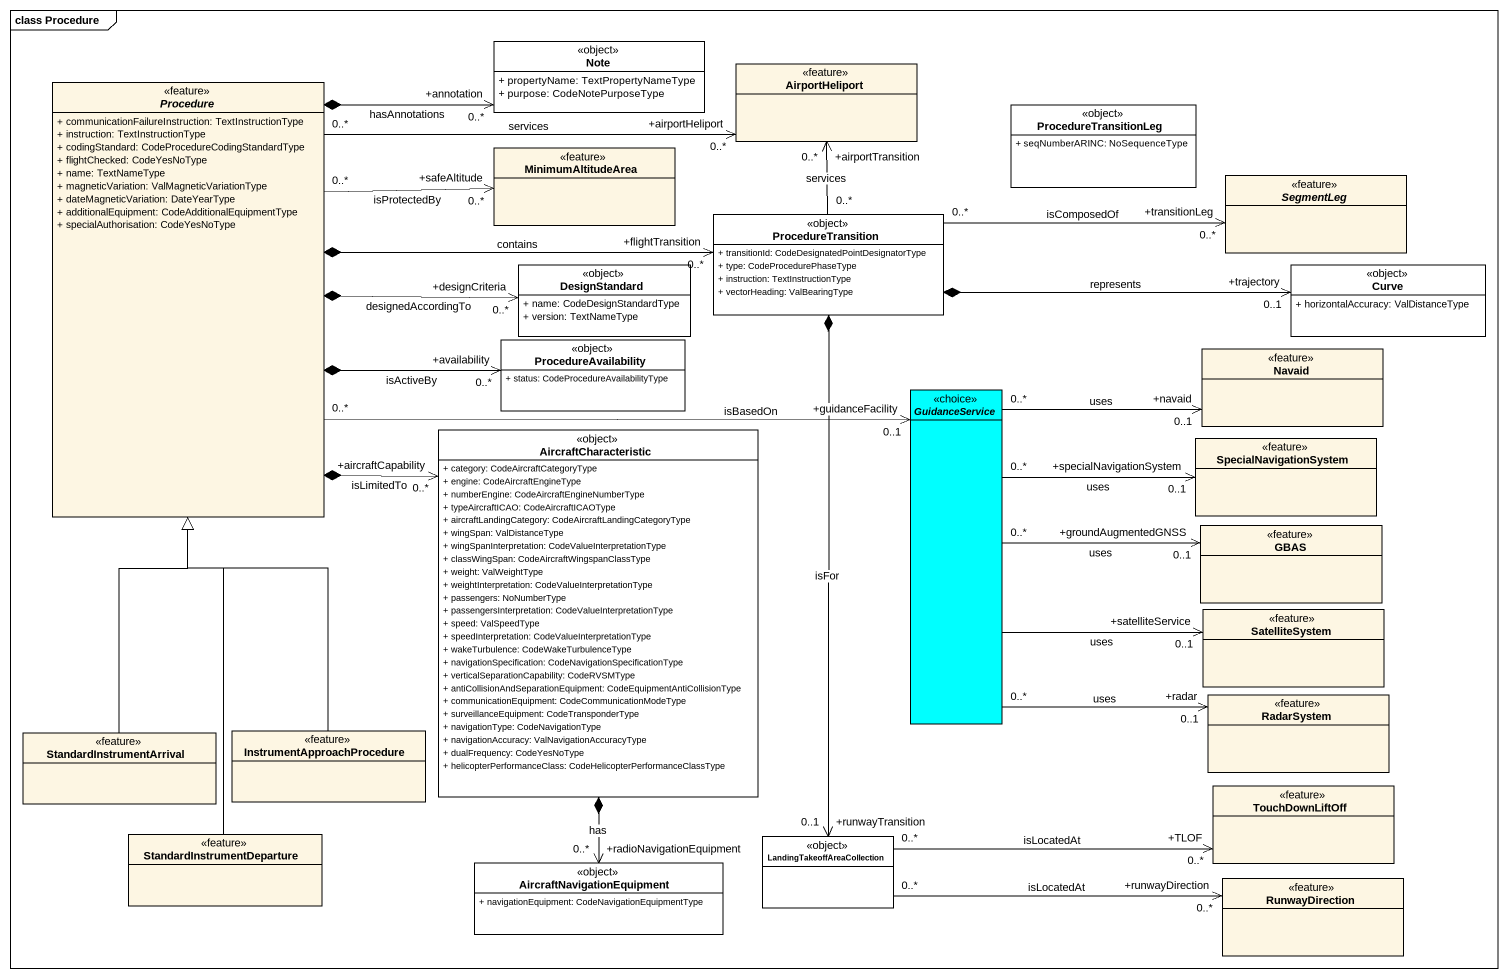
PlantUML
@startuml
mainframe class Procedure
hide circle
hide empty members
skinparam classAttributeIconSize 0
class "Note" as Note_ <<object>> #FFFFFF {
  + propertyName: TextPropertyNameType
  + purpose: CodeNotePurposeType
}
class AirportHeliport <<feature>>
abstract class Procedure <<feature>> {
  + communicationFailureInstruction: TextInstructionType
  + instruction: TextInstructionType
  + codingStandard: CodeProcedureCodingStandardType
  + flightChecked: CodeYesNoType
  + name: TextNameType
  + magneticVariation: ValMagneticVariationType
  + dateMagneticVariation: DateYearType
  + additionalEquipment: CodeAdditionalEquipmentType
  + specialAuthorisation: CodeYesNoType
}
class ProcedureTransitionLeg <<object>> #FFFFFF {
  + seqNumberARINC: NoSequenceType
}
class MinimumAltitudeArea <<feature>>
abstract class SegmentLeg <<feature>>
class ProcedureTransition <<object>> #FFFFFF {
  + transitionId: CodeDesignatedPointDesignatorType
  + type: CodeProcedurePhaseType
  + instruction: TextInstructionType
  + vectorHeading: ValBearingType
}
class DesignStandard <<object>> #FFFFFF {
  + name: CodeDesignStandardType
  + version: TextNameType
}
class Curve <<object>> #FFFFFF {
  + horizontalAccuracy: ValDistanceType
}
class ProcedureAvailability <<object>> #FFFFFF {
  + status: CodeProcedureAvailabilityType
}
class Navaid <<feature>>
class AircraftCharacteristic <<object>> #FFFFFF {
  + category: CodeAircraftCategoryType
  + engine: CodeAircraftEngineType
  + numberEngine: CodeAircraftEngineNumberType
  + typeAircraftICAO: CodeAircraftICAOType
  + aircraftLandingCategory: CodeAircraftLandingCategoryType
  + wingSpan: ValDistanceType
  + wingSpanInterpretation: CodeValueInterpretationType
  + classWingSpan: CodeAircraftWingspanClassType
  + weight: ValWeightType
  + weightInterpretation: CodeValueInterpretationType
  + passengers: NoNumberType
  + passengersInterpretation: CodeValueInterpretationType
  + speed: ValSpeedType
  + speedInterpretation: CodeValueInterpretationType
  + wakeTurbulence: CodeWakeTurbulenceType
  + navigationSpecification: CodeNavigationSpecificationType
  + verticalSeparationCapability: CodeRVSMType
  + antiCollisionAndSeparationEquipment: CodeEquipmentAntiCollisionType
  + communicationEquipment: CodeCommunicationModeType
  + surveillanceEquipment: CodeTransponderType
  + navigationType: CodeNavigationType
  + navigationAccuracy: ValNavigationAccuracyType
  + dualFrequency: CodeYesNoType
  + helicopterPerformanceClass: CodeHelicopterPerformanceClassType
}
abstract class GuidanceService <<choice>> #00FFFF
class SpecialNavigationSystem <<feature>>
class GBAS <<feature>>
class SatelliteSystem <<feature>>
class RadarSystem <<feature>>
class StandardInstrumentArrival <<feature>>
class InstrumentApproachProcedure <<feature>>
class TouchDownLiftOff <<feature>>
class StandardInstrumentDeparture <<feature>>
class LandingTakeoffAreaCollection <<object>> #FFFFFF
class AircraftNavigationEquipment <<object>> #FFFFFF {
  + navigationEquipment: CodeNavigationEquipmentType
}
class RunwayDirection <<feature>>
Procedure *-right-> "+annotation\n0..*" Note_ : hasAnnotations
Procedure "0..*" -right-> "+airportHeliport\n0..*" AirportHeliport : services
Procedure "0..*" -right-> "+safeAltitude\n0..*" MinimumAltitudeArea : isProtectedBy
Procedure *-right-> "+flightTransition\n0..*" ProcedureTransition : contains
Procedure *-right-> "+designCriteria\n0..*" DesignStandard : designedAccordingTo
Procedure *-right-> "+availability\n0..*" ProcedureAvailability : isActiveBy
Procedure *--> "+aircraftCapability\n0..*" AircraftCharacteristic : isLimitedTo
Procedure "0..*" -right-> "+guidanceFacility\n0..1" GuidanceService : isBasedOn
ProcedureTransition "0..*" -up-> "+airportTransition\n0..*" AirportHeliport : services
ProcedureTransition "0..*" -right-> "+transitionLeg\n0..*" SegmentLeg : isComposedOf
ProcedureTransition *-right-> "+trajectory\n0..1" Curve : represents
ProcedureTransition *--> "+runwayTransition\n0..1" LandingTakeoffAreaCollection : isFor
AircraftCharacteristic *--> "+radioNavigationEquipment\n0..*" AircraftNavigationEquipment : has
GuidanceService "0..*" -right-> "+navaid\n0..1" Navaid : uses
GuidanceService "0..*" -right-> "+specialNavigationSystem\n0..1" SpecialNavigationSystem : uses
GuidanceService "0..*" -right-> "+groundAugmentedGNSS\n0..1" GBAS : uses
GuidanceService -right-> "+satelliteService\n0..1" SatelliteSystem : uses
GuidanceService "0..*" -right-> "+radar\n0..1" RadarSystem : uses
StandardInstrumentArrival -up-|> Procedure
InstrumentApproachProcedure -up-|> Procedure
StandardInstrumentDeparture -up-|> Procedure
LandingTakeoffAreaCollection "0..*" -right-> "+TLOF\n0..*" TouchDownLiftOff : isLocatedAt
LandingTakeoffAreaCollection "0..*" -right-> "+runwayDirection\n0..*" RunwayDirection : isLocatedAt
@enduml
